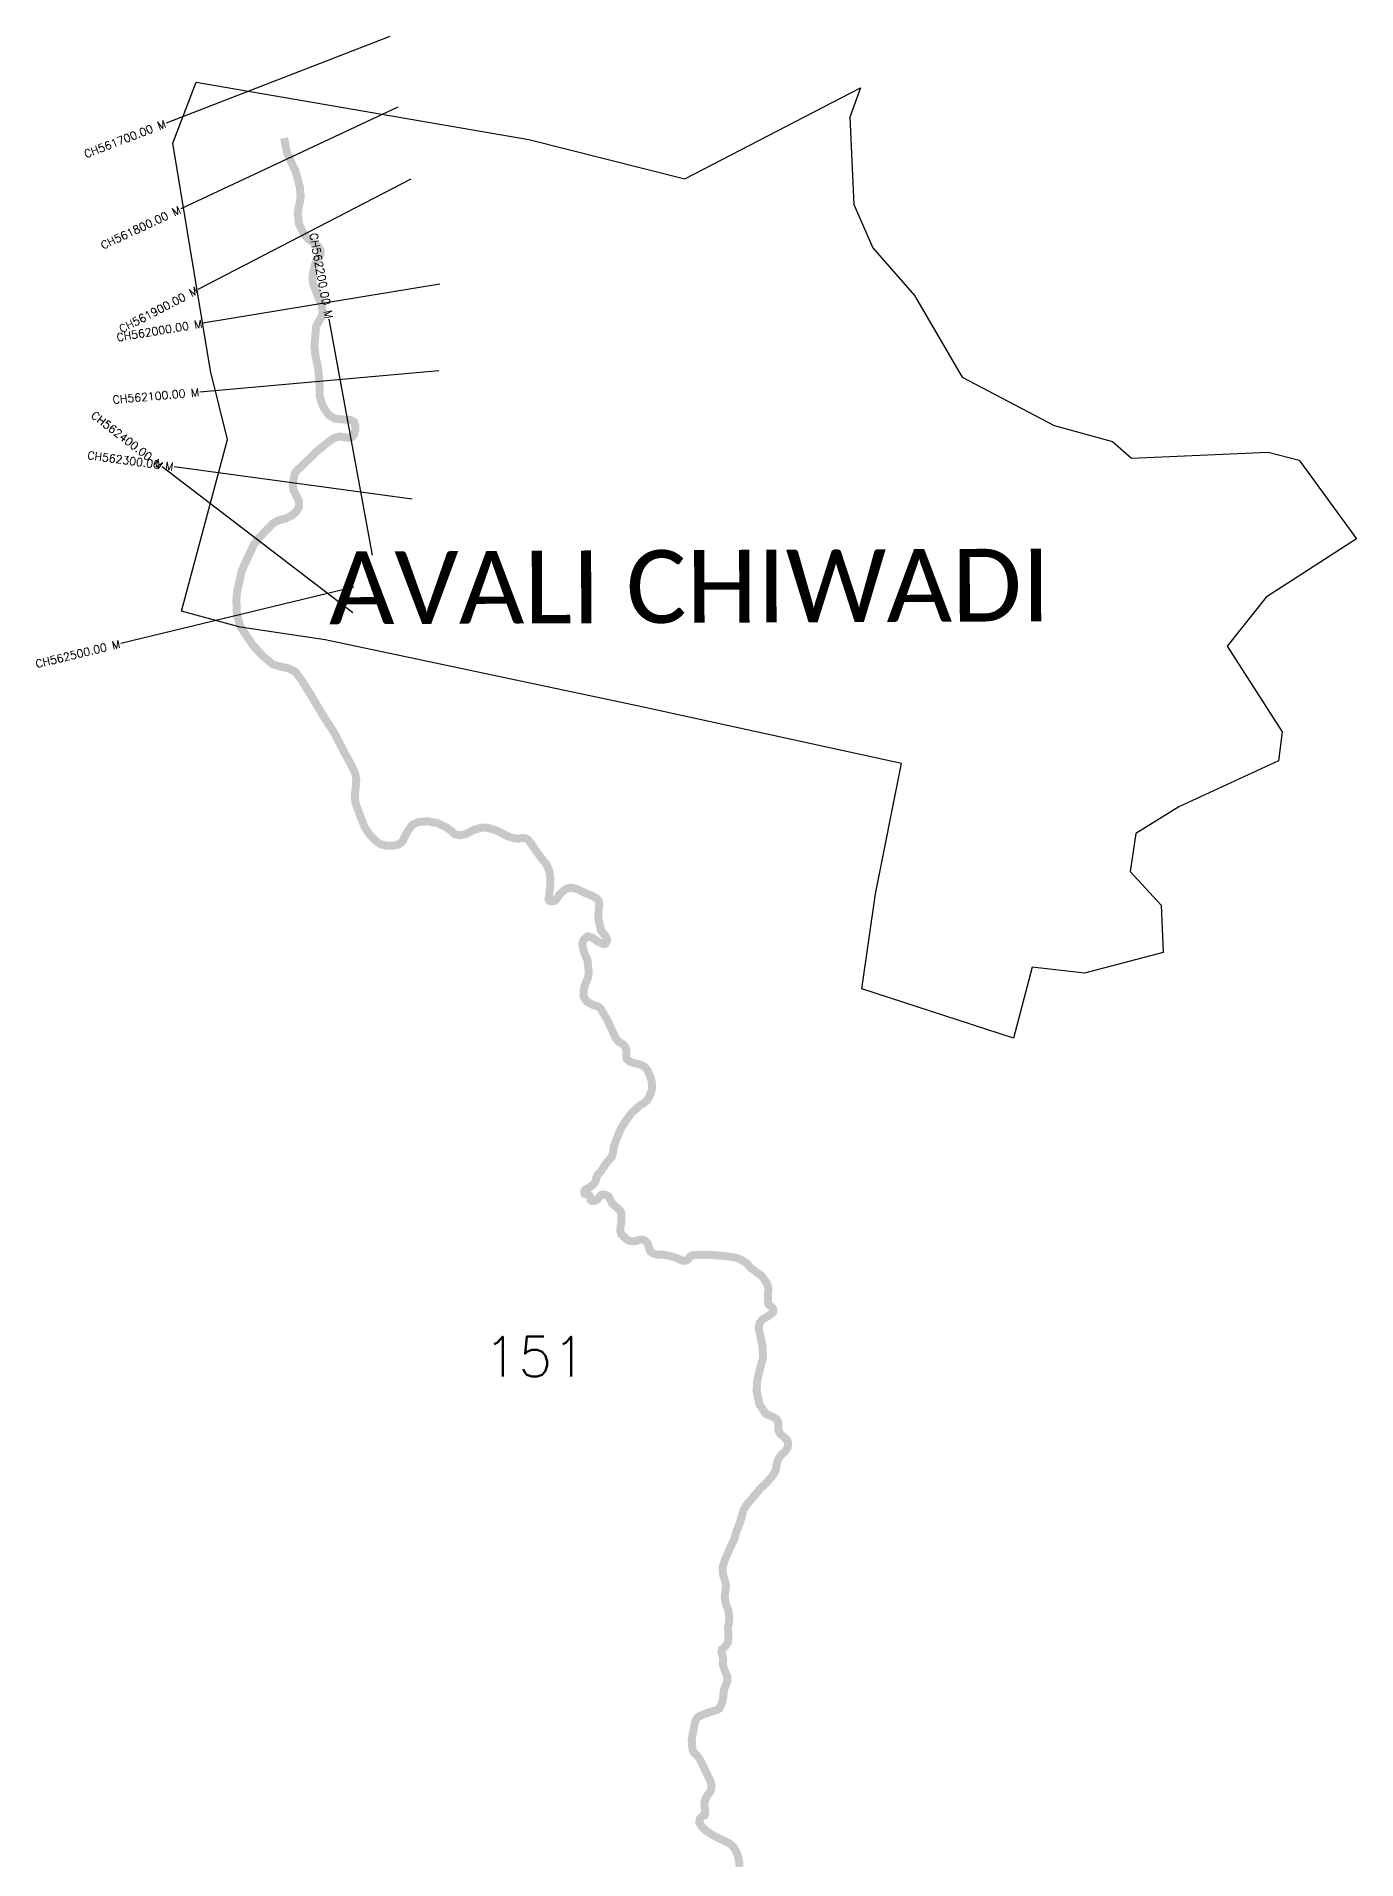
# Model space of a CAD drawing. Header units: metres. Extents: x 319160 to 320950, y 1846618 to 1851175.
# Drawn here: x 319160 to 320810, y 1848897 to 1851175 of the extents above; entities that cross this region are included whole.
import ezdxf
from ezdxf.enums import TextEntityAlignment as Align

# ---------------------------------------------------------------- set-up
doc = ezdxf.new("R2010")
doc.units = ezdxf.units.M
for name, color, linetype in [('CS', 134, 'Continuous'), ('CSMark', 6, 'Continuous'), ('UNPROTECTED', 10, 'Continuous'), ('VILLAGE NAME', 250, 'Continuous')]:
    doc.layers.add(name, color=color, linetype=linetype)
doc.styles.get("Standard").update_dxf_attribs({"font": 'simplex.shx'})

msp = doc.modelspace()

# ---------------------------------------------------------------- linework, layer by layer
at = {"color": 6, "flags": 128}
for points in [[(320205.5, 1850910.9), (320257.3, 1850851.3), (320317, 1850749.5), (320432.2, 1850688.9), (320504.8, 1850669.2), (320528.7, 1850648.1), (320699.5, 1850655.8), (320738.2, 1850645.6), (320810.1, 1850547.2), (320697.3, 1850474.3), (320648.3, 1850413.1), (320717.2, 1850306.1), (320712.7, 1850269.7), (320588.1, 1850212.2), (320534.2, 1850179.1), (320526.9, 1850131.7), (320565.8, 1850089.6), (320568.3, 1850030.1), (320470, 1850004.6), (320404.5, 1850012), (320381.2, 1849923), (320191.7, 1849984.9), (320208.7, 1850103.6), (320241, 1850266.4), (319910.7, 1850338.7), (319520.5, 1850420.9), (319414.2, 1850437.1), (319340.8, 1850456.9), (319398.6, 1850671.4), (319377.4, 1850757.3), (319330.1, 1851041.8), (319359.1, 1851118), (319775.3, 1851046.4), (319970.2, 1850997.3), (320189.8, 1851111.1), (320176.6, 1851074.6), (320181.5, 1850965.1)], [(320181.5, 1850965.1), (320205.5, 1850910.9)]]:
    msp.add_lwpolyline(points, dxfattribs=at)
at = {"layer": 'CS'}
for p, q in [((319601.5, 1851175.3), (319321.7, 1851067.1)), ((319611.5, 1851087.1), (319339.9, 1850959.8)), ((319627.6, 1850997), (319361.2, 1850859)), ((319663.8, 1850865.6), (319367.8, 1850816.8)), ((319579.9, 1850526.8), (319525.6, 1850821.8)), ((319662.7, 1850757.2), (319363.9, 1850730.8)), ((319555, 1850454.8), (319316.8, 1850637.2)), ((319629.2, 1850597), (319331.9, 1850637.3)), ((319556.5, 1850487), (319265, 1850416.5))]:
    msp.add_line(p, q, dxfattribs=at)
at = {"layer": 'UNPROTECTED', "const_width": 10, "flags": 128}
msp.add_lwpolyline([(319469.2, 1851048.3), (319472.7, 1851030), (319483.1, 1851007.8), (319488.9, 1850987.3), (319489.9, 1850975.5), (319489.1, 1850968.3), (319487.5, 1850962.3), (319486.3, 1850954.2), (319487.9, 1850940.5), (319494.6, 1850927.5), (319499.7, 1850921.8), (319507.8, 1850916), (319511.8, 1850913), (319514.8, 1850907.9), (319514.9, 1850904), (319512.3, 1850899.6), (319509.1, 1850893.6), (319507.1, 1850887.7), (319504.9, 1850876), (319505.2, 1850866.6), (319512.2, 1850848.8), (319515.8, 1850841.2), (319517.6, 1850830.4), (319516.1, 1850824.6), (319512.4, 1850819.1), (319509.1, 1850812.4), (319508.7, 1850806.2), (319508.1, 1850799.5), (319507.1, 1850787.4), (319508.6, 1850774.9), (319511.8, 1850760.9), (319513.4, 1850742.2), (319513.8, 1850725.3), (319517.7, 1850713.1), (319525.1, 1850702.1), (319533.1, 1850697.4), (319544.5, 1850696.5), (319552.2, 1850696), (319556.7, 1850693.5), (319558.3, 1850688.7), (319558.1, 1850682.6), (319556.8, 1850678.1), (319554, 1850674.5), (319549.2, 1850673.6), (319539.2, 1850675.3), (319532.8, 1850673.9), (319526.1, 1850669.7), (319510.8, 1850657.2), (319490.3, 1850637.3), (319483.6, 1850631.2), (319481.7, 1850625.8), (319480.1, 1850613.6), (319481.1, 1850607.8), (319485.9, 1850598.7), (319488, 1850593.8), (319488, 1850587.6), (319484.4, 1850581.1), (319478, 1850576), (319470.4, 1850572.5), (319461.7, 1850570.3), (319456, 1850567), (319450, 1850561.2), (319438.5, 1850549.3), (319431.3, 1850540), (319416, 1850507.1), (319413.2, 1850492.8), (319410.4, 1850482.4), (319409.6, 1850470.8), (319410, 1850454.8), (319413.8, 1850439.1), (319429.6, 1850415.2), (319441.1, 1850402.2), (319454.9, 1850390.6), (319463.9, 1850387.9), (319475.4, 1850385.1), (319483.1, 1850381.4), (319491.2, 1850370.5), (319501.7, 1850353.7), (319519.4, 1850324.1), (319532.2, 1850304.4), (319543.6, 1850282.1), (319551, 1850268.7), (319557.5, 1850255.9), (319559.5, 1850247.4), (319558.9, 1850238), (319557.6, 1850227.7), (319558.4, 1850217.2), (319564.6, 1850200.7), (319569.9, 1850187), (319576.7, 1850176.9), (319585.3, 1850168.5), (319591, 1850165.3), (319598.2, 1850163.6), (319606.7, 1850163.9), (319612, 1850165.1), (319617.4, 1850169.3), (319622.2, 1850179.2), (319627.5, 1850187.2), (319630.6, 1850190.5), (319637.4, 1850193.4), (319648.8, 1850194.3), (319661.4, 1850191.9), (319671.9, 1850186.7), (319678.9, 1850181.6), (319682.6, 1850178.2), (319689, 1850176.7), (319696, 1850178.1), (319707.1, 1850183.8), (319716.3, 1850186.3), (319723.2, 1850186.2), (319734.7, 1850182.9), (319749.6, 1850175.2), (319756.6, 1850173), (319763.3, 1850172.6), (319768, 1850173.4), (319771.4, 1850172.9), (319774.4, 1850171.1), (319776.9, 1850167.9), (319782.8, 1850159.4), (319790.4, 1850148.7), (319797, 1850140.9), (319800.8, 1850131.9), (319802.1, 1850122.1), (319801.9, 1850113.9), (319800.8, 1850103.6), (319800.2, 1850099.4), (319799.8, 1850096.9), (319800.3, 1850095.7), (319802, 1850094.2), (319804.7, 1850094.1), (319807.9, 1850095.1), (319810.3, 1850097.6), (319812.9, 1850102), (319816.5, 1850105.7), (319821.7, 1850109.7), (319827, 1850111.1), (319831.4, 1850110.7), (319837.8, 1850108.6), (319844.5, 1850105.1), (319853.1, 1850101.7), (319859.1, 1850098.5), (319862, 1850095.8), (319863.2, 1850092.7), (319863.4, 1850089.8), (319862.6, 1850086.8), (319862, 1850072.8), (319864.7, 1850061.8), (319865.3, 1850057.6), (319871.2, 1850050.8), (319872.8, 1850047.7), (319872.8, 1850045.1), (319871.8, 1850042.8), (319870.8, 1850041.2), (319868.8, 1850040.7), (319868.8, 1850040.7), (319861.7, 1850043.7), (319855.4, 1850048.4), (319849.2, 1850050.4), (319847.5, 1850049.6), (319845.3, 1850047.8), (319843.3, 1850045.3), (319842.1, 1850041.5), (319842.9, 1850035.7), (319845.1, 1850028.2), (319848.5, 1850020.9), (319849.1, 1850015.5), (319849.7, 1850009.9), (319850, 1850003.8), (319849, 1849998.3), (319846.4, 1849992.4), (319844.9, 1849988.1), (319843.9, 1849982.2), (319843.4, 1849977.5), (319844.2, 1849973.8), (319847.8, 1849968.9), (319854.9, 1849964.9), (319862.2, 1849962.7), (319865.1, 1849960.2), (319868.3, 1849954.4), (319872.7, 1849947.1), (319875.1, 1849942.2), (319877.7, 1849936.2), (319881.4, 1849928.7), (319883.7, 1849923.3), (319887.9, 1849918.4), (319892.8, 1849915.6), (319895.2, 1849913), (319896.9, 1849909.6), (319897.3, 1849906.6), (319896.9, 1849901.6), (319897, 1849898.7), (319897.9, 1849896.7), (319900.7, 1849894.4), (319905.2, 1849892.5), (319911.8, 1849890.9), (319916.2, 1849889.6), (319920.4, 1849887.1), (319923.5, 1849883.2), (319925.6, 1849878.7), (319927.6, 1849873.4), (319928.8, 1849869.5), (319929.1, 1849864.9), (319929.3, 1849860.7), (319928.4, 1849856.4), (319925.3, 1849849.1), (319922.5, 1849844.6), (319919.4, 1849842.3), (319914.7, 1849839.5), (319904.2, 1849830.3), (319897.3, 1849821.2), (319889.9, 1849809.5), (319881.9, 1849789.5), (319880.4, 1849779.7), (319878.9, 1849774.5), (319873.1, 1849768.5), (319865.1, 1849756.4), (319860.9, 1849751.8), (319859.7, 1849748.9), (319859.4, 1849746.1), (319858.3, 1849743.8), (319856.3, 1849740.8), (319850.7, 1849736.2), (319848.2, 1849735.1), (319846.1, 1849733.9), (319844.8, 1849732.5), (319844.5, 1849731.1), (319844.6, 1849729.8), (319845.2, 1849728.4), (319846.8, 1849728.1), (319849, 1849727.8), (319851.5, 1849726.3), (319852.3, 1849724.2), (319852.6, 1849720.8), (319853.9, 1849719.8), (319856.8, 1849719.8), (319860.6, 1849721.2), (319863.5, 1849724.7), (319865.8, 1849727.4), (319867.3, 1849727.9), (319871.6, 1849727.4), (319874.9, 1849725.5), (319877.2, 1849720.9), (319879.4, 1849716.7), (319881.4, 1849714.7), (319887.4, 1849709.7), (319890, 1849706.8), (319891, 1849703.7), (319891, 1849698.6), (319890.8, 1849693.3), (319889.8, 1849687), (319889.5, 1849682.3), (319890.8, 1849678.4), (319895, 1849673.9), (319899.1, 1849670.5), (319903.7, 1849669.2), (319909.5, 1849669.6), (319912.8, 1849671), (319915.4, 1849671.5), (319918, 1849671.3), (319921.2, 1849669.6), (319924.1, 1849665.8), (319927.1, 1849656.7), (319930.6, 1849654.1), (319934.8, 1849652.8), (319940.9, 1849652.6), (319948, 1849651.8), (319959.1, 1849648.8), (319966.1, 1849645.4), (319968.8, 1849644.8), (319972.3, 1849645.4), (319975, 1849647.5), (319976.8, 1849650.1), (319979.3, 1849651.7), (319986.8, 1849652.4), (320004.1, 1849652.2), (320017.4, 1849651), (320027.8, 1849650), (320036, 1849648.3), (320041.8, 1849645.7), (320047.9, 1849641.5), (320051.7, 1849636.7), (320066.6, 1849625.9), (320072.7, 1849617), (320075, 1849610.3), (320074, 1849601.9), (320074.4, 1849592.6), (320074.9, 1849590.4), (320075.7, 1849589.6), (320077.2, 1849588.4), (320079.6, 1849586.4), (320080.7, 1849585), (320081, 1849582.8), (320080.8, 1849581), (320079.5, 1849579.3), (320076.9, 1849577.6), (320072, 1849574.4), (320067.1, 1849571.5), (320066.3, 1849570.5), (320064, 1849567.5), (320062.5, 1849562), (320064.6, 1849551.4), (320067.4, 1849538), (320068.1, 1849523.8), (320064, 1849509.4), (320060.5, 1849493.4), (320060.1, 1849482.1), (320063.5, 1849465.7), (320071.3, 1849453.8), (320075.7, 1849451.6), (320079.7, 1849450.1), (320083.8, 1849447.9), (320086.2, 1849445), (320087.3, 1849441.6), (320087, 1849436.8), (320087.1, 1849433.5), (320089.1, 1849429.4), (320091.2, 1849427.1), (320095.5, 1849423.4), (320098.1, 1849420.8), (320098.9, 1849418.5), (320099.4, 1849414.9), (320098.8, 1849411.5), (320095.7, 1849406.6), (320092, 1849403.5), (320088.1, 1849398.7), (320086.2, 1849394.5), (320085, 1849389.5), (320083.9, 1849382.7), (320079.1, 1849374.9), (320071.8, 1849367), (320065.2, 1849360.7), (320047.1, 1849339.5), (320043.7, 1849333.6), (320039.3, 1849318.2), (320035.1, 1849307.4), (320032.4, 1849297.8), (320027.6, 1849287.7), (320020.1, 1849270.6), (320017.5, 1849261.6), (320017.9, 1849253.4), (320020, 1849246.3), (320021.6, 1849240.1), (320021.7, 1849237.7), (320020.1, 1849224.6), (320021.4, 1849216.5), (320024.8, 1849207.5), (320025.8, 1849199.5), (320025.6, 1849193.9), (320024.3, 1849186.9), (320024.5, 1849180.4), (320024.7, 1849175.4), (320024.3, 1849168.2), (320020.9, 1849163), (320016.7, 1849159.4), (320015.9, 1849156.5), (320017.1, 1849152.6), (320018.3, 1849147.1), (320017.6, 1849140.8), (320019.1, 1849135.6), (320021.3, 1849130), (320023.2, 1849125.5), (320023.6, 1849120.7), (320021.9, 1849115.4), (320019.3, 1849109.5), (320018.8, 1849105.4), (320018.2, 1849098.4), (320016.7, 1849092.6), (320014.9, 1849088.2), (320012.8, 1849084.9), (320010, 1849083.3), (320001.8, 1849081), (319991.8, 1849077.2), (319986.3, 1849074.5), (319984.1, 1849071.4), (319982.5, 1849066.3), (319980.9, 1849057.2), (319978.9, 1849047.5), (319979.3, 1849038.7), (319980.2, 1849032.6), (319982.6, 1849029.1), (319986, 1849026.2), (319989.6, 1849020.8), (319995.5, 1849008.6), (320001.9, 1848995.1), (320003.6, 1848990), (320003.5, 1848985.4), (320001.8, 1848981.1), (319997.3, 1848975), (319995.2, 1848969.9), (319994.7, 1848964.3), (319995.8, 1848957.2), (319995.8, 1848953.8), (319995, 1848951.8), (319992.2, 1848950.9), (319989.1, 1848947.7), (319988.3, 1848942.8), (319990.4, 1848938.9), (319997, 1848932.3), (320006.8, 1848926), (320019, 1848920.2), (320025.8, 1848916.9), (320031.1, 1848912.2), (320035.1, 1848905.4), (320038.1, 1848895.9), (320038.5, 1848887.3)], dxfattribs=at)

# ---------------------------------------------------------------- texts
at = {"insert": (319719, 1849550.1), "char_height": 50, "attachment_point": 1}
msp.add_mtext_dynamic_manual_height_columns('\\pxt1;151', width=70.183, gutter_width=1, heights=[0], dxfattribs=at)
at = {"layer": 'CSMark'}
for s, rotation, p in [('CH561700.00 M', 21.1325, (319320.8, 1851066.8)), ('CH561800.00 M', 25.1163, (319339, 1850959.4)), ('CH562200.00 M', 280.435, (319525.4, 1850822.8)), ('CH561900.00 M', 27.3681, (319360.3, 1850858.6)), ('CH562000.00 M', 9.3546, (319366.9, 1850816.6)), ('CH562100.00 M', 5.063, (319362.9, 1850730.7)), ('CH562400.00 M', 322.5627, (319316, 1850637.8)), ('CH562300.00 M', 352.2826, (319330.9, 1850637.5)), ('CH562500.00 M', 13.6064, (319264, 1850416.2))]:
    msp.add_text(s, height=10, rotation=rotation, dxfattribs=at).set_placement(p, align=Align.MIDDLE_RIGHT)
at = {"layer": 'VILLAGE NAME', "insert": (319525, 1850531.4), "char_height": 90.899, "attachment_point": 1, "rotation": 0.2435}
msp.add_mtext_dynamic_manual_height_columns('{\\fCalibri|b0|i0|c0|p34;AVALI CHIWADI}', width=939.355, gutter_width=454.5, heights=[0], dxfattribs=at)

doc.saveas('drawing.dxf')
